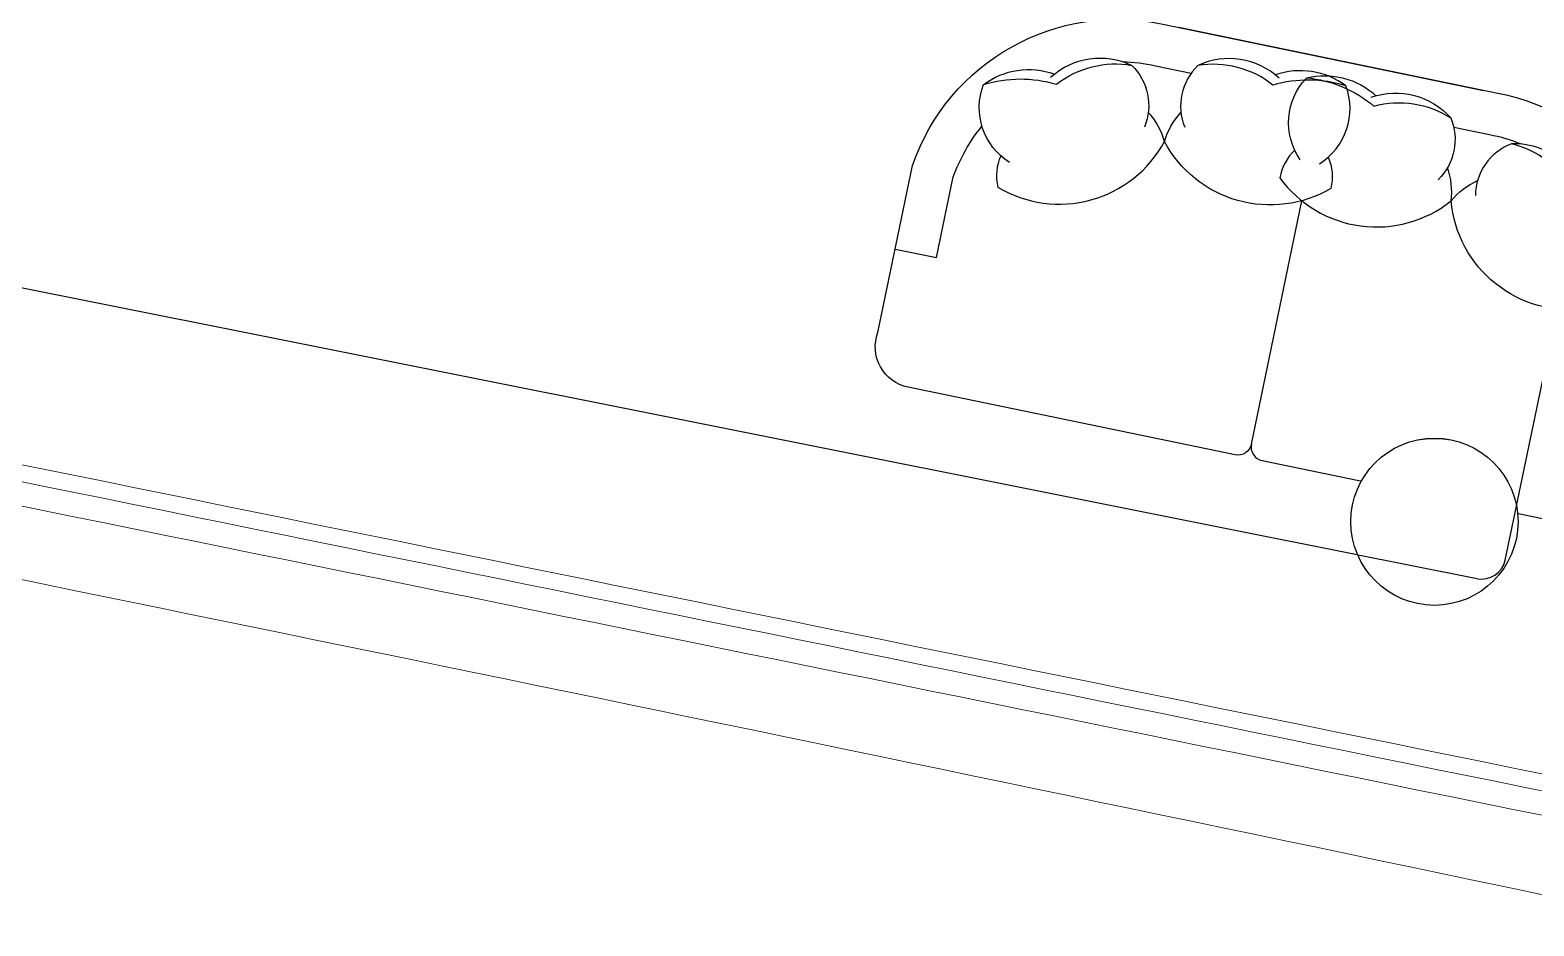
# Model space of a CAD drawing. Extents: x -678889171 to 586587, y -792238163 to 335485.
# Drawn here: x 61307 to 64456, y 19791 to 21666 of the extents above; entities that cross this region are included whole.
import ezdxf
from ezdxf.xclip import XClip

# ---------------------------------------------------------------- set-up
doc = ezdxf.new("R2010")
doc.units = 0
doc.header["$MEASUREMENT"] = 0
doc.header["$XCLIPFRAME"] = 2
doc.set_wipeout_variables(frame=1)
doc.layers.get('0').update_dxf_attribs({"color": 8})
for name, color, linetype in [('1', 8, 'Continuous'), ('9TH-FURN$0$XR-A-TYP-7-8-9-10$0$I-FURN', 252, 'Continuous'), ('9TH-FURN$0$XR-A-TYP-7-8-9-10$0$I-WIPEOUT', 252, 'Continuous'), ('9TH-FURN$0$XR-A-TYP-7-8-9-10$0$TYPICAL TYPES$0$I-FURN-CHAR', 252, 'Continuous'), ('XR-A-9TH-FLOOR$0$A-SITE-PATT', 252, 'Continuous'), ('XR-A-TYP-4TH TO 10TH (OUTER)$0$A-DIM-IN', 252, 'Continuous')]:
    doc.layers.add(name, color=color, linetype=linetype)
doc.layers.add('XR-A-TYP 00(OUTER)$0$xref units$0$A-ELEV-P1', color=252, linetype='Continuous', lineweight=9)
doc.layers.add('XR-A-TYP 00(OUTER)$0$xref units$0$A-FLOR-HRAL-P2', color=252, linetype='Continuous', lineweight=20)

# ---------------------------------------------------------------- blocks, each defined once
blk = doc.blocks.new('9TH-FURN$0$XR-A-TYP-7-8-9-10$0$TYPICAL TYPES$0$XREF_1BR$0$A$Ce4efe8a3')
at = {"layer": '9TH-FURN$0$XR-A-TYP-7-8-9-10$0$TYPICAL TYPES$0$I-FURN-CHAR'}
for points in [[(-37.8, -167.9, -0.306663), (0, 0, -0.30633), (129.9, -21.7, 0.872847)], [(78.3, -324.2, 0.165541), (137.3, -353.3, 0.425989), (173.5, 6.6, 0.121523), (104.3, -3.2, -7.115464)], [(-74.1, -304.2, -0.14773), (-19.7, -161.4, -0.213343), (0, 0, -0.178662)], [(97.8, -312.1, -0.356772), (-74.1, -304.2, -0.249542), (-41.3, -158, 9.61688)]]:
    blk.add_lwpolyline(points, format="xyb", dxfattribs=at)
blk = doc.blocks.new('9TH-FURN$0$XR-A-TYP-7-8-9-10$0$TYPICAL TYPES$0$A$C80ae6240')
blk.add_line((823.6, 15.4), (303.1, 15.4))
blk.add_line((823.6, 15.4), (303.1, 15.4))
for points in [[(823.6, 15.4, 0.414214), (852.6, 44.4), (852.6, 743.4, 0.460441), (753.1, 828.5), (396.3, 828.5, 0.380726), (0, 371.9), (0, -310.3)], [(574.7, 828.5), (574.7, 740), (402.3, 740, 0.083998), (286, 702.7, 0.083998)], [(94.1, 441.8, 0.047629), (88.5, 372.5)], [(823.6, 15.4, -0.414214), (852.6, -13.6), (852.6, -712.6, -0.460441), (753.1, -797.7), (396.3, -797.7, -0.380726), (0, -341.1), (0, 341.1)], [(94.1, -411, -0.047629), (88.5, -341.7)], [(574.7, -797.7), (574.7, -709.2), (402.3, -709.2, -0.083998), (286, -671.9, -0.083998)]]:
    blk.add_lwpolyline(points, format="xyb")
for points in [[(88.5, 372.5), (88.5, 296)], [(88.5, -341.7), (88.5, -265.2)]]:
    blk.add_lwpolyline(points)
at = {"xscale": -1}
for p, rotation in [((97.8, 421.1), 147.2810976092239), ((70.4, -255), 170.2220235007852)]:
    blk.add_blockref('9TH-FURN$0$XR-A-TYP-7-8-9-10$0$TYPICAL TYPES$0$XREF_1BR$0$A$Ce4efe8a3', p, dxfattribs=dict(at, rotation=rotation))
for p, rotation in [((70.4, 285.8), 9.777976499214795), ((97.8, -390.3), 32.71890239077607)]:
    blk.add_blockref('9TH-FURN$0$XR-A-TYP-7-8-9-10$0$TYPICAL TYPES$0$XREF_1BR$0$A$Ce4efe8a3', p, dxfattribs=dict(rotation=rotation))
blk = doc.blocks.new('9TH-FURN$0$XR-A-TYP-7-8-9-10$0$A$C00AC6B19')
blk.add_wipeout([(30, 172.4), (64.6, 162.2), (64.6, 162.2), (91.4, 149.2), (91.4, 149.2), (123, 124.5), (141.2, 103.3), (158.2, 74.7), (166.5, 53.8), (174.2, 16.4), (174.7, -10.9), (171.2, -36.4), (166.3, -54.4), (160.7, -69.3), (152.9, -85.2), (152.9, -85.2), (139.3, -106), (116.1, -131), (98.7, -144.5), (64.1, -162.9), (38.6, -170.7), (22.5, -173.5), (-3.7, -175), (-21.2, -173.7), (-36.4, -171.2), (-67.5, -161.4), (-94.1, -147.6), (-119.9, -127.5), (-141.4, -103.2), (-157.2, -76.8), (-168.2, -48.3), (-173.6, -21.9), (-174.6, 11.2), (-174.6, 11.2), (-167.1, 52), (-156.2, 78.9), (-142.7, 101.3), (-117, 130.1), (-98.7, 144.5), (-73.6, 158.8), (-45.8, 168.9), (-1.8, 175), (36.4, 171.2)]).dxf.layer = '9TH-FURN$0$XR-A-TYP-7-8-9-10$0$I-WIPEOUT'
blk.add_circle((0, 0), 175)
blk = doc.blocks.new('XR-A-TYP 00(OUTER)')
at = {"layer": 'XR-A-TYP 00(OUTER)$0$xref units$0$A-ELEV-P1'}
for centre, radius, start, end in [((-11997233.7, -59343802.1), 60564189.6, 78.509456733, 78.517218754), ((-62822, -614109), 633936.2, 78.1287952, 78.902246)]:
    blk.add_arc(centre, radius, start, end, dxfattribs=at)
at = {"layer": 'XR-A-TYP 00(OUTER)$0$xref units$0$A-FLOR-HRAL-P2'}
for radius, start, end in [(60564154.6, 78.509423592, 78.51725216), (60564104.6, 78.509376253, 78.517299865)]:
    blk.add_arc((-11997233.7, -59343802.1), radius, start, end, dxfattribs=at)
blk = doc.blocks.new('XR-A-TYP-4TH TO 10TH (OUTER)')
at = {"layer": 'XR-A-TYP-4TH TO 10TH (OUTER)$0$A-DIM-IN'}
ref = blk.add_blockref('XR-A-TYP 00(OUTER)', (0, 0), dxfattribs=at)
XClip(ref).set_block_clipping_path([(19908.0302680896, -24395.0039034439), (141486.3941120692, 77630.6383366612)])

msp = doc.modelspace()

# ---------------------------------------------------------------- block references
at = {"layer": '9TH-FURN$0$XR-A-TYP-7-8-9-10$0$TYPICAL TYPES$0$I-FURN-CHAR', "rotation": 258.310787205479}
msp.add_blockref('9TH-FURN$0$XR-A-TYP-7-8-9-10$0$TYPICAL TYPES$0$A$C80ae6240', (64016.4, 21609), dxfattribs=at)

# ---------------------------------------------------------------- next in the draw order: block references
at = {"layer": '9TH-FURN$0$XR-A-TYP-7-8-9-10$0$I-FURN', "rotation": 352.4646073263784}
msp.add_blockref('9TH-FURN$0$XR-A-TYP-7-8-9-10$0$A$C00AC6B19', (64248, 20637, 0), dxfattribs=at)

# ---------------------------------------------------------------- next in the draw order: linework, layer by layer
at = {"layer": '1', "color": 4}
for p, q in [((64395.9, 20556.7, 0), (64772.6, 22362.2)), ((60931.6, 21198.9, 0), (64337.2, 20517.9, 0))]:
    msp.add_line(p, q, dxfattribs=at)
msp.add_arc((64347, 20566.9, 0), 50, 258.691, 348.2139, dxfattribs=at)

# ---------------------------------------------------------------- next in the draw order: block references
at = {"layer": 'XR-A-9TH-FLOOR$0$A-SITE-PATT'}
msp.add_blockref('XR-A-TYP-4TH TO 10TH (OUTER)', (-2800.4, 13522.1), dxfattribs=at)

doc.saveas('drawing.dxf')
